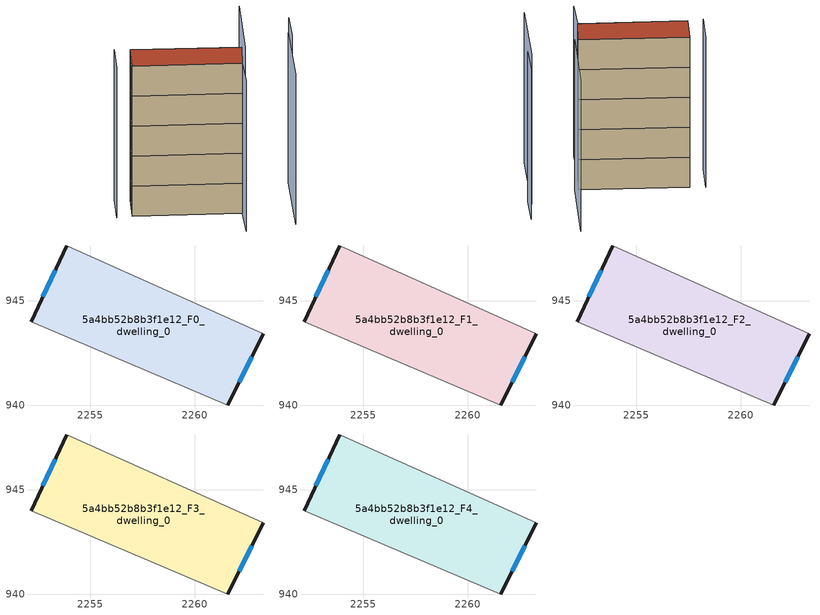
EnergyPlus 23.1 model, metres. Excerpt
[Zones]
5a4bb52b8b3f1e12_F0_dwelling_0
 floor ground (EU_floor_Construction): 2263.27,943.43 2261.58,940 2252.19,944.01 2253.87,947.65 z0
 wall outside (EU_wall_Construction): 2261.58,940 2263.27,943.43 / 2253.87,947.65 2252.19,944.01 z0:3
 wall adiabatic (EU_wall_Construction): 2252.19,944.01 2261.58,940 / 2263.27,943.43 2253.87,947.65 z0:3
 window (EU_Window_Construction): 2262.13,941.11 2262.72,942.32 / 2253.33,946.46 2252.74,945.19 z0.98:2.02
5a4bb52b8b3f1e12_F1_dwelling_0
 floor to 5a4bb52b8b3f1e12_F0_dwelling_0 (EU_floor_Construction): 2263.27,943.43 2261.58,940 2252.19,944.01 2253.87,947.65 z3
 wall outside (EU_wall_Construction): 2261.58,940 2263.27,943.43 / 2253.87,947.65 2252.19,944.01 z3:6
 wall adiabatic (EU_wall_Construction): 2252.19,944.01 2261.58,940 / 2263.27,943.43 2253.87,947.65 z3:6
 window (EU_Window_Construction): 2262.13,941.11 2262.72,942.32 / 2253.33,946.46 2252.74,945.19 z3.98:5.02
5a4bb52b8b3f1e12_F2_dwelling_0
 floor to 5a4bb52b8b3f1e12_F1_dwelling_0 (EU_floor_Construction): 2263.27,943.43 2261.58,940 2252.19,944.01 2253.87,947.65 z6
 wall outside (EU_wall_Construction): 2261.58,940 2263.27,943.43 / 2253.87,947.65 2252.19,944.01 z6:9
 wall adiabatic (EU_wall_Construction): 2252.19,944.01 2261.58,940 / 2263.27,943.43 2253.87,947.65 z6:9
 window (EU_Window_Construction): 2262.13,941.11 2262.72,942.32 / 2253.33,946.46 2252.74,945.19 z6.98:8.02
5a4bb52b8b3f1e12_F3_dwelling_0
 floor to 5a4bb52b8b3f1e12_F2_dwelling_0 (EU_floor_Construction): 2263.27,943.43 2261.58,940 2252.19,944.01 2253.87,947.65 z9
 wall outside (EU_wall_Construction): 2261.58,940 2263.27,943.43 / 2253.87,947.65 2252.19,944.01 z9:12
 wall adiabatic (EU_wall_Construction): 2252.19,944.01 2261.58,940 / 2263.27,943.43 2253.87,947.65 z9:12
 window (EU_Window_Construction): 2262.13,941.11 2262.72,942.32 / 2253.33,946.46 2252.74,945.19 z9.98:11.02
5a4bb52b8b3f1e12_F4_dwelling_0
 floor to 5a4bb52b8b3f1e12_F3_dwelling_0 (EU_floor_Construction): 2263.27,943.43 2261.58,940 2252.19,944.01 2253.87,947.65 z12
 wall outside (EU_wall_Construction): 2261.58,940 2263.27,943.43 / 2253.87,947.65 2252.19,944.01 z12:15
 wall adiabatic (EU_wall_Construction): 2252.19,944.01 2261.58,940 / 2263.27,943.43 2253.87,947.65 z12:15
 window (EU_Window_Construction): 2262.13,941.11 2262.72,942.32 / 2253.33,946.46 2252.74,945.19 z12.98:14.02
 roof outside (EU_roof_Construction): 2261.58,940 2263.27,943.43 2253.87,947.65 2252.19,944.01 z15
shading: 2264.74,935.38 2268.73,944.58 / 2268.79,943.88 2270.37,947.7 / 2261.6,940.03 2259.91,936.06 / 2252.55,948.3 2250.77,944.37 / 2267.62,952.33 2263.58,943.3 z0:15
[Building]
EU S2 Campaign: North Axis=0; Terrain=City; Solar Distribution=FullExterior
[Site:Location]
Bologna: Latitude=44.5; Longitude=11.25; Time Zone=1; Elevation=37
[SizingPeriod:WeatherFileDays]
AnnualSizingPeriod: Begin Month=1; Begin Day of Month=1; End Month=12; End Day of Month=31; Day of Week for Start Day=Monday; Use Weather File Daylight Saving Period=No; Use Weather File Rain and Snow Indicators=No
[MATERIAL]
EU_InternalMass_Material: Roughness=MediumRough; Thickness=0.1; Conductivity=1; Density=1800; Specific Heat=900; Thermal Absorptance=0.9; Solar Absorptance=0.7; Visible Absorptance=0.7
[MATERIAL:NOMASS] Roughness=MediumRough; Thermal Absorptance=0.9; Solar Absorptance=0.7; Visible Absorptance=0.7
Name | Thermal Resistance
EU_wall_NoMass | 0.905828
EU_roof_NoMass | 0.37593
EU_floor_NoMass | 0.67114
[WINDOWMATERIAL:SIMPLEGLAZINGSYSTEM]
EU_Window_SimpleGlazing: UFactor=4.52486; Solar Heat Gain Coefficient=0.85; Visible Transmittance=0.85
[CONSTRUCTION]
EU_wall_Construction: EU_wall_NoMass
EU_roof_Construction: EU_roof_NoMass
EU_floor_Construction: EU_floor_NoMass
EU_Window_Construction: EU_Window_SimpleGlazing
EU_InternalMass_Construction: EU_InternalMass_Material
[ZONE] Type=1; Multiplier=1; Ceiling Height=autocalculate; Volume=120.539; Floor Area=autocalculate; Part of Total Floor Area=Yes
5a4bb52b8b3f1e12_F0_dwelling_0; 5a4bb52b8b3f1e12_F1_dwelling_0; 5a4bb52b8b3f1e12_F2_dwelling_0; 5a4bb52b8b3f1e12_F3_dwelling_0; 5a4bb52b8b3f1e12_F4_dwelling_0
[INTERNALMASS] Construction=EU_InternalMass_Construction; Surface Area=40.1798
Name | Zone or ZoneList
5a4bb52b8b3f1e12_F0_dwelling_0_EU_InternalMass | 5a4bb52b8b3f1e12_F0_dwelling_0
5a4bb52b8b3f1e12_F1_dwelling_0_EU_InternalMass | 5a4bb52b8b3f1e12_F1_dwelling_0
5a4bb52b8b3f1e12_F2_dwelling_0_EU_InternalMass | 5a4bb52b8b3f1e12_F2_dwelling_0
5a4bb52b8b3f1e12_F3_dwelling_0_EU_InternalMass | 5a4bb52b8b3f1e12_F3_dwelling_0
5a4bb52b8b3f1e12_F4_dwelling_0_EU_InternalMass | 5a4bb52b8b3f1e12_F4_dwelling_0
[OTHEREQUIPMENT] Fuel Type=Electricity; Design Level Calculation Method=Watts/Area; Power per Zone Floor Area=1; Fraction Latent=0; Fraction Radiant=0; Fraction Lost=0; Carbon Dioxide Generation Rate=0; EndUse Subcategory=EU_Step8_InternalGains
Name | Zone or ZoneList or Space or SpaceList | Schedule
EU_Step8_InternalGain_5a4bb52b8b3f1e12_F0_dwelling_0_f000 | 5a4bb52b8b3f1e12_F0_dwelling_0 | EU_Step8_GainSchedule_5a4bb52b8b3f1e12_F0_dwelling_0_f000
EU_Step8_InternalGain_5a4bb52b8b3f1e12_F1_dwelling_0_f000 | 5a4bb52b8b3f1e12_F1_dwelling_0 | EU_Step8_GainSchedule_5a4bb52b8b3f1e12_F1_dwelling_0_f000
EU_Step8_InternalGain_5a4bb52b8b3f1e12_F2_dwelling_0_f000 | 5a4bb52b8b3f1e12_F2_dwelling_0 | EU_Step8_GainSchedule_5a4bb52b8b3f1e12_F2_dwelling_0_f000
EU_Step8_InternalGain_5a4bb52b8b3f1e12_F3_dwelling_0_f000 | 5a4bb52b8b3f1e12_F3_dwelling_0 | EU_Step8_GainSchedule_5a4bb52b8b3f1e12_F3_dwelling_0_f000
EU_Step8_InternalGain_5a4bb52b8b3f1e12_F4_dwelling_0_f000 | 5a4bb52b8b3f1e12_F4_dwelling_0 | EU_Step8_GainSchedule_5a4bb52b8b3f1e12_F4_dwelling_0_f000
[ZONEVENTILATION:DESIGNFLOWRATE] Schedule=EU_AlwaysOn; Design Flow Rate Calculation Method=AirChanges/Hour; Air Changes per Hour=0.73129; Ventilation Type=Natural; Fan Pressure Rise=0; Fan Total Efficiency=1; Constant Term Coefficient=1; Temperature Term Coefficient=0; Velocity Term Coefficient=0; Velocity Squared Term Coefficient=0; Minimum Indoor Temperature=-100; Maximum Indoor Temperature=100; Delta Temperature=-100; Minimum Outdoor Temperature=-100; Maximum Outdoor Temperature=100; Maximum Wind Speed=40
Name | Zone or ZoneList or Space or SpaceList
EU_ConstantAir_5a4bb52b8b3f1e12_F0_dwelling_0 | 5a4bb52b8b3f1e12_F0_dwelling_0
EU_ConstantAir_5a4bb52b8b3f1e12_F1_dwelling_0 | 5a4bb52b8b3f1e12_F1_dwelling_0
EU_ConstantAir_5a4bb52b8b3f1e12_F2_dwelling_0 | 5a4bb52b8b3f1e12_F2_dwelling_0
EU_ConstantAir_5a4bb52b8b3f1e12_F3_dwelling_0 | 5a4bb52b8b3f1e12_F3_dwelling_0
EU_ConstantAir_5a4bb52b8b3f1e12_F4_dwelling_0 | 5a4bb52b8b3f1e12_F4_dwelling_0
[HVACTEMPLATE:THERMOSTAT] Constant Heating Setpoint=20; Constant Cooling Setpoint=50
EU_HeatOnly_5a4bb52b8b3f1e12_F0_dwelling_0; EU_HeatOnly_5a4bb52b8b3f1e12_F1_dwelling_0; EU_HeatOnly_5a4bb52b8b3f1e12_F2_dwelling_0; EU_HeatOnly_5a4bb52b8b3f1e12_F3_dwelling_0; EU_HeatOnly_5a4bb52b8b3f1e12_F4_dwelling_0
[HVACTEMPLATE:ZONE:IDEALLOADSAIRSYSTEM] System Availability Schedule=EU_AlwaysOn; Maximum Heating Supply Air Temperature=50; Minimum Cooling Supply Air Temperature=13; Maximum Heating Supply Air Humidity Ratio=0.0156; Minimum Cooling Supply Air Humidity Ratio=0.0077; Heating Limit=NoLimit; Cooling Limit=NoLimit; Heating Availability Schedule=EU_AlwaysOn; Cooling Availability Schedule=EU_CoolingOff; Dehumidification Control Type=ConstantSensibleHeatRatio; Cooling Sensible Heat Ratio=0.7; Dehumidification Setpoint=60; Humidification Control Type=None; Humidification Setpoint=30; Outdoor Air Method=None; Outdoor Air Flow Rate per Person=0.00944; Outdoor Air Flow Rate per Zone Floor Area=0; Outdoor Air Flow Rate per Zone=0; Demand Controlled Ventilation Type=None; Outdoor Air Economizer Type=NoEconomizer; Heat Recovery Type=None; Sensible Heat Recovery Effectiveness=0.7; Latent Heat Recovery Effectiveness=0.65
Name | Template Thermostat
5a4bb52b8b3f1e12_F0_dwelling_0 | EU_HeatOnly_5a4bb52b8b3f1e12_F0_dwelling_0
5a4bb52b8b3f1e12_F1_dwelling_0 | EU_HeatOnly_5a4bb52b8b3f1e12_F1_dwelling_0
5a4bb52b8b3f1e12_F2_dwelling_0 | EU_HeatOnly_5a4bb52b8b3f1e12_F2_dwelling_0
5a4bb52b8b3f1e12_F3_dwelling_0 | EU_HeatOnly_5a4bb52b8b3f1e12_F3_dwelling_0
5a4bb52b8b3f1e12_F4_dwelling_0 | EU_HeatOnly_5a4bb52b8b3f1e12_F4_dwelling_0
[SIZING:ZONE] Zone Cooling Design Supply Air Temperature Input Method=SupplyAirTemperature; Zone Cooling Design Supply Air Temperature=13; Zone Heating Design Supply Air Temperature Input Method=SupplyAirTemperature; Zone Heating Design Supply Air Temperature=50; Zone Cooling Design Supply Air Humidity Ratio=0.008; Zone Heating Design Supply Air Humidity Ratio=0.008; Cooling Design Air Flow Method=DesignDay; Cooling Design Air Flow Rate=0; Cooling Minimum Air Flow per Zone Floor Area=0.000762; Cooling Minimum Air Flow=0; Cooling Minimum Air Flow Fraction=0.2; Heating Design Air Flow Method=DesignDay; Heating Design Air Flow Rate=0; Heating Maximum Air Flow per Zone Floor Area=0.002032; Heating Maximum Air Flow=0.141576; Heating Maximum Air Flow Fraction=0.3; Account for Dedicated Outdoor Air System=No; Dedicated Outdoor Air System Control Strategy=NeutralSupplyAir; Dedicated Outdoor Air Low Setpoint Temperature for Design=autosize; Dedicated Outdoor Air High Setpoint Temperature for Design=autosize; Zone Load Sizing Method=Sensible Load Only No Latent Load; Zone Latent Cooling Design Supply Air Humidity Ratio Input Method=HumidityRatioDifference; Zone Cooling Design Supply Air Humidity Ratio Difference=0.005; Zone Latent Heating Design Supply Air Humidity Ratio Input Method=HumidityRatioDifference; Zone Humidification Design Supply Air Humidity Ratio Difference=0.005
5a4bb52b8b3f1e12_F0_dwelling_0; 5a4bb52b8b3f1e12_F1_dwelling_0; 5a4bb52b8b3f1e12_F2_dwelling_0; 5a4bb52b8b3f1e12_F3_dwelling_0; 5a4bb52b8b3f1e12_F4_dwelling_0
[SCHEDULE:CONSTANT]
Name | Hourly Value
EU_AlwaysOn | 1
EU_CoolingOff | 0
[SCHEDULE:FILE] Column Number=1; Rows to Skip at Top=0; Number of Hours of Data=8760; Column Separator=Comma; Interpolate to Timestep=No; Minutes per Item=60; Adjust Schedule for Daylight Savings=Yes
Name | File
EU_Step8_GainSchedule_5a4bb52b8b3f1e12_F0_dwelling_0_f000 | ../../schedules/5a4bb52b8b3f1e12/5a4bb52b8b3f1e12_F0_dwelling_0_f000_gain.csv
EU_Step8_GainSchedule_5a4bb52b8b3f1e12_F1_dwelling_0_f000 | ../../schedules/5a4bb52b8b3f1e12/5a4bb52b8b3f1e12_F1_dwelling_0_f000_gain.csv
EU_Step8_GainSchedule_5a4bb52b8b3f1e12_F2_dwelling_0_f000 | ../../schedules/5a4bb52b8b3f1e12/5a4bb52b8b3f1e12_F2_dwelling_0_f000_gain.csv
EU_Step8_GainSchedule_5a4bb52b8b3f1e12_F3_dwelling_0_f000 | ../../schedules/5a4bb52b8b3f1e12/5a4bb52b8b3f1e12_F3_dwelling_0_f000_gain.csv
EU_Step8_GainSchedule_5a4bb52b8b3f1e12_F4_dwelling_0_f000 | ../../schedules/5a4bb52b8b3f1e12/5a4bb52b8b3f1e12_F4_dwelling_0_f000_gain.csv
